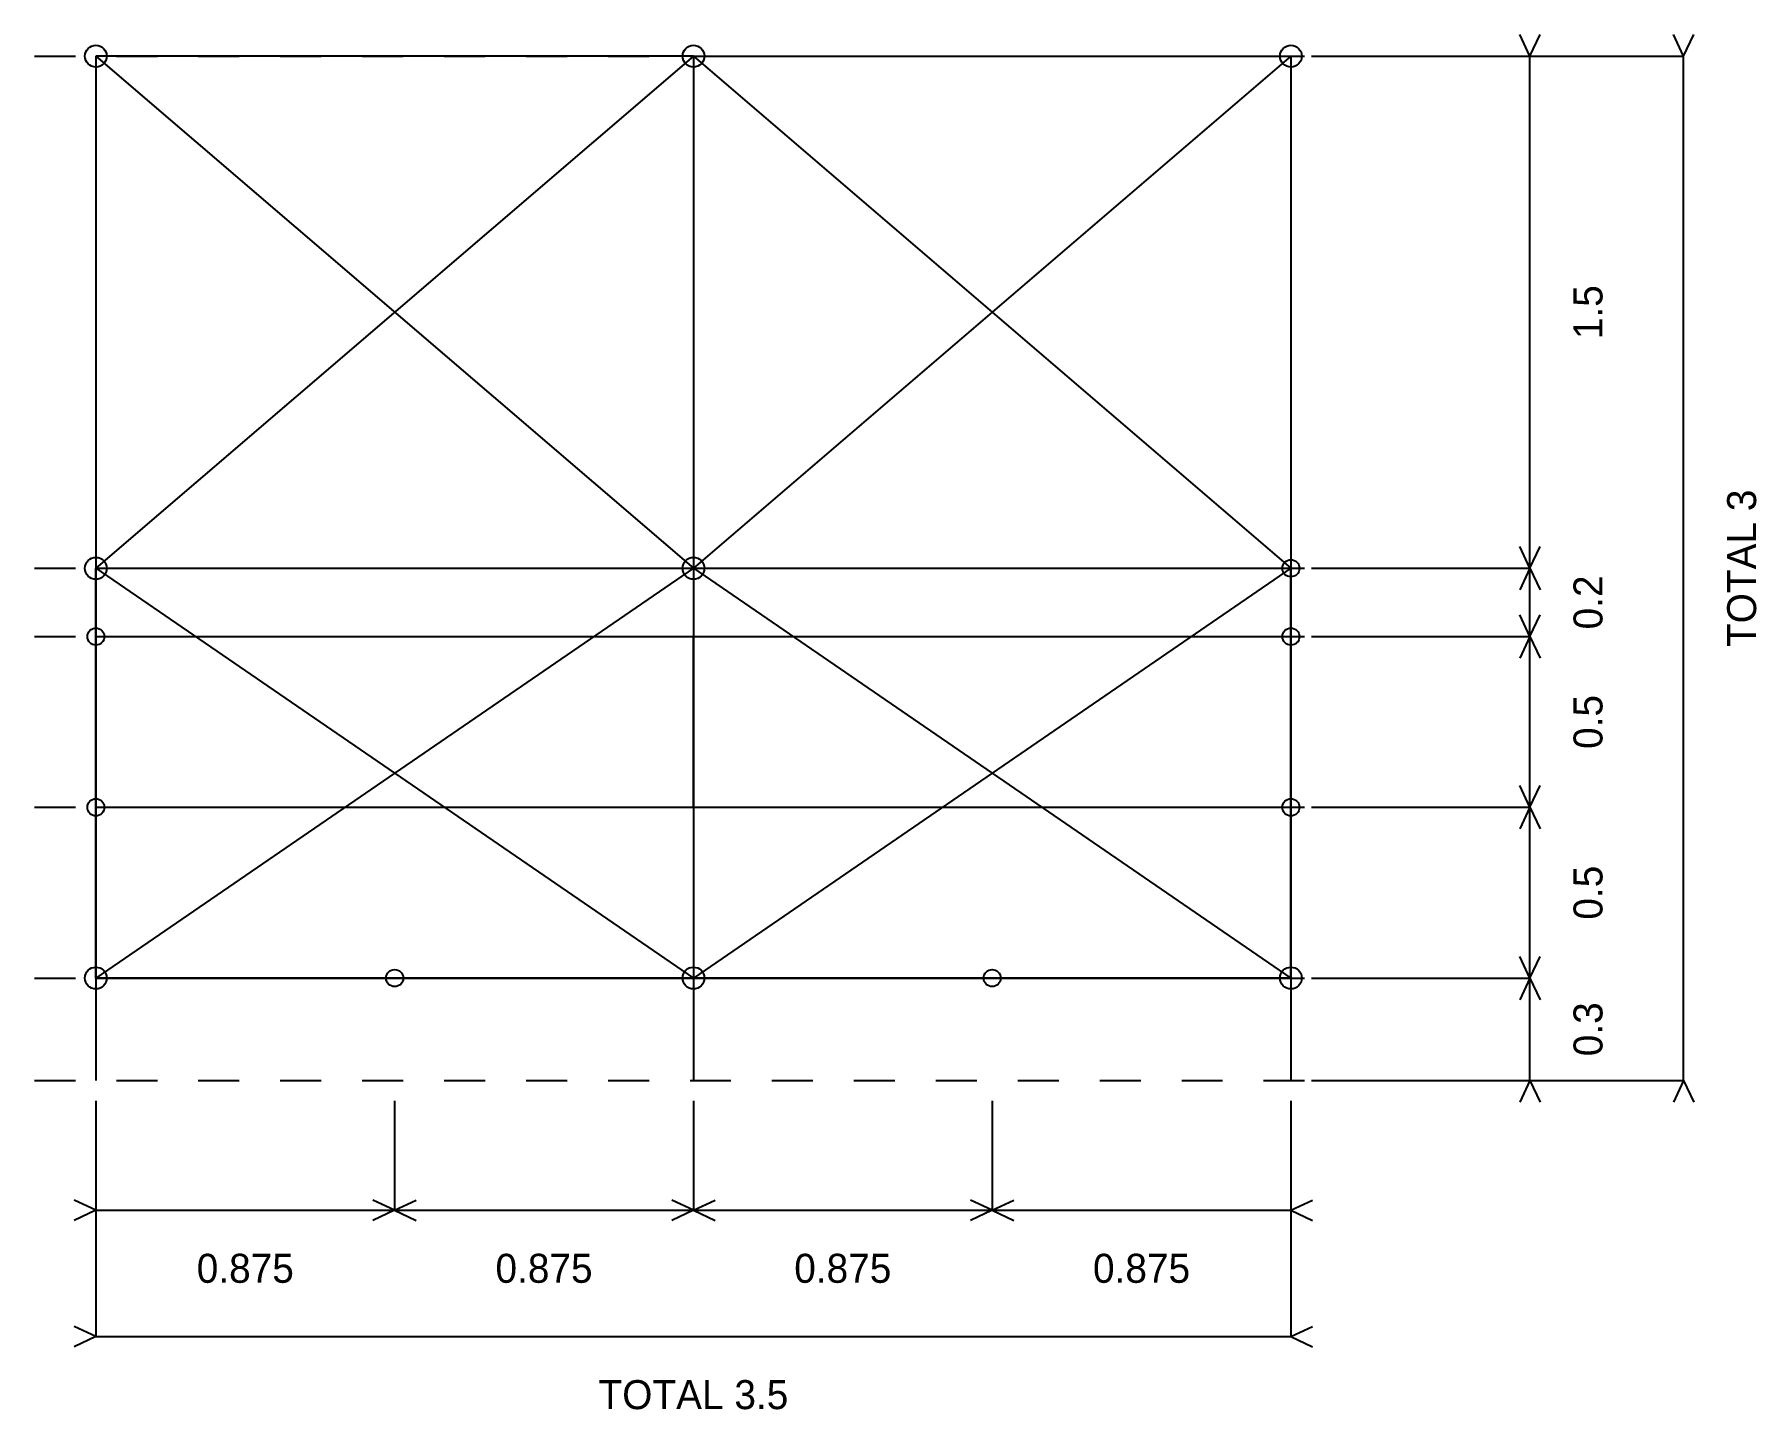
# Model space of a CAD drawing. Header units: millimetres. Extents: x -2664 to 2380, y -2035 to 1992.
import ezdxf
from ezdxf.enums import TextEntityAlignment as Align

# ---------------------------------------------------------------- set-up
doc = ezdxf.new("R2010")
doc.units = ezdxf.units.MM
doc.linetypes.add('DASHED', pattern=[240, 120, -120])
for name, color, linetype in [('DIMENSION', 1, 'CONTINUOUS'), ('LEVEL_GUIDE', 1, 'DASHED'), ('PIPE_ENDS', 5, 'CONTINUOUS'), ('PIPES', 5, 'CONTINUOUS')]:
    doc.layers.add(name, color=color, linetype=linetype)

msp = doc.modelspace()

# ---------------------------------------------------------------- linework, layer by layer
at = {"layer": 'DIMENSION'}
for p, q in [((1716.38, 1928.284727), (1686.796722, 1991.726273)), ((1716.38, 1928.284727), (1745.963278, 1991.726273)), ((2166.38, 1928.284727), (2136.796722, 1991.726273)), ((2166.38, 1928.284727), (2195.963278, 1991.726273)), ((1076.38, 1928.284727), (1716.38, 1928.284727)), ((1076.38, 1928.284727), (2166.38, 1928.284727)), ((1716.38, 428.274727), (1716.38, 1928.284727)), ((2166.38, -1071.725273), (2166.38, 1928.284727)), ((1716.38, 428.274727), (1686.796722, 491.716273)), ((1716.38, 428.274727), (1745.963278, 491.716273)), ((1076.38, 428.274727), (1716.38, 428.274727)), ((1076.38, 428.274727), (1716.38, 428.274727)), ((1716.38, 428.274727), (1686.796722, 364.833182)), ((1716.38, 228.274727), (1716.38, 428.274727)), ((1716.38, 428.274727), (1745.963278, 364.833182)), ((1716.38, 228.274727), (1686.796722, 291.716273)), ((1716.38, 228.274727), (1745.963278, 291.716273)), ((1076.38, 228.274727), (1716.38, 228.274727)), ((1076.38, 228.274727), (1716.38, 228.274727)), ((1716.38, 228.274727), (1686.796722, 164.833182)), ((1716.38, -271.725273), (1716.38, 228.274727)), ((1716.38, 228.274727), (1745.963278, 164.833182)), ((1716.38, -271.725273), (1686.796722, -208.283727)), ((1716.38, -271.725273), (1745.963278, -208.283727)), ((1076.38, -271.725273), (1716.38, -271.725273)), ((1076.38, -271.725273), (1716.38, -271.725273)), ((1716.38, -271.725273), (1686.796722, -335.166818)), ((1716.38, -771.725273), (1716.38, -271.725273)), ((1716.38, -271.725273), (1745.963278, -335.166818)), ((1716.38, -771.725273), (1686.796722, -708.283727)), ((1716.38, -771.725273), (1745.963278, -708.283727)), ((1076.38, -771.725273), (1716.38, -771.725273)), ((1076.38, -771.725273), (1716.38, -771.725273)), ((1716.38, -771.725273), (1686.796722, -835.166818)), ((1716.38, -1071.725273), (1716.38, -771.725273)), ((1716.38, -771.725273), (1745.963278, -835.166818)), ((1076.38, -1071.725273), (1716.38, -1071.725273)), ((1076.38, -1071.725273), (2166.38, -1071.725273)), ((1716.38, -1071.725273), (1686.796722, -1135.166818)), ((1716.38, -1071.725273), (1745.963278, -1135.166818)), ((2166.38, -1071.725273), (2136.796722, -1135.166818)), ((2166.38, -1071.725273), (2195.963278, -1135.166818)), ((-2483.63, -1131.726273), (-2483.63, -1451.726273)), ((-2483.63, -1131.726273), (-2483.63, -1821.726273)), ((-1608.63, -1131.726273), (-1608.63, -1451.726273)), ((-1608.63, -1131.726273), (-1608.63, -1451.726273)), ((-733.63, -1131.726273), (-733.63, -1451.726273)), ((-733.63, -1131.726273), (-733.63, -1451.726273)), ((141.38, -1131.726273), (141.38, -1451.726273)), ((141.38, -1131.726273), (141.38, -1451.726273)), ((1016.38, -1131.726273), (1016.38, -1451.726273)), ((1016.38, -1131.726273), (1016.38, -1821.726273)), ((-2483.63, -1451.726273), (-2547.071545, -1422.142994)), ((-2483.63, -1451.726273), (-2547.071545, -1481.309551)), ((-2483.63, -1451.726273), (-1608.63, -1451.726273)), ((-1608.63, -1451.726273), (-1672.071545, -1422.142994)), ((-1608.63, -1451.726273), (-1672.071545, -1481.309551)), ((-1608.63, -1451.726273), (-1545.188455, -1422.142994)), ((-1608.63, -1451.726273), (-1545.188455, -1481.309551)), ((-1608.63, -1451.726273), (-733.63, -1451.726273)), ((-733.63, -1451.726273), (-797.071545, -1422.142994)), ((-733.63, -1451.726273), (-797.071545, -1481.309551)), ((-733.63, -1451.726273), (-670.188455, -1422.142994)), ((-733.63, -1451.726273), (-670.188455, -1481.309551)), ((-733.63, -1451.726273), (141.38, -1451.726273)), ((141.38, -1451.726273), (77.938455, -1422.142994)), ((141.38, -1451.726273), (77.938455, -1481.309551)), ((141.38, -1451.726273), (204.821545, -1422.142994)), ((141.38, -1451.726273), (204.821545, -1481.309551)), ((141.38, -1451.726273), (1016.38, -1451.726273)), ((1016.38, -1451.726273), (1079.821545, -1422.142994)), ((1016.38, -1451.726273), (1079.821545, -1481.309551)), ((-2483.63, -1821.726273), (-2547.071545, -1792.142994)), ((1016.38, -1821.726273), (1079.821545, -1792.142994)), ((-2483.63, -1821.726273), (-2547.071545, -1851.309551)), ((-2483.63, -1821.726273), (1016.38, -1821.726273)), ((1016.38, -1821.726273), (1079.821545, -1851.309551))]:
    msp.add_line(p, q, dxfattribs=at)
at = {"layer": 'LEVEL_GUIDE', "linetype": 'DASHED'}
for p, q in [((-2663.63, 1928.284727), (1196.38, 1928.284727)), ((-2663.63, 428.274727), (1196.38, 428.274727)), ((-2663.63, 228.274727), (1196.38, 228.274727)), ((-2663.63, -271.725273), (1196.38, -271.725273)), ((-2663.63, -771.725273), (1196.38, -771.725273)), ((-2663.63, -1071.725273), (1196.38, -1071.725273))]:
    msp.add_line(p, q, dxfattribs=at)
at = {"layer": 'PIPE_ENDS'}
for centre, radius in [((-2483.63, 1928.274727), 32), ((-733.63, 1928.274727), 32), ((1016.37, 1928.274727), 32), ((-2483.63, 428.274727), 32), ((-733.63, 428.274727), 32), ((1016.37, 428.274727), 25), ((-2483.63, 228.274727), 25), ((1016.37, 228.274727), 25), ((-2483.63, -271.725273), 25), ((1016.37, -271.725273), 25), ((-2483.63, -771.725273), 32), ((-1608.63, -771.725273), 25), ((-733.63, -771.725273), 32), ((141.37, -771.725273), 25), ((1016.37, -771.725273), 32)]:
    msp.add_circle(centre, radius, dxfattribs=at)
at = {"layer": 'PIPES'}
for p, q in [((-2483.63, 1928.284727), (-2483.63, 428.274727)), ((-733.63, 1928.284727), (-2483.63, 1928.284727)), ((-2483.63, 1928.284727), (-2483.63, 228.274727)), ((-2483.63, 1928.284727), (-733.63, 428.274727)), ((-733.63, 1928.284727), (-2483.63, 428.274727)), ((-733.63, 1928.284727), (-733.63, 428.274727)), ((-733.63, 1928.284727), (1016.38, 1928.284727)), ((-733.63, 1928.284727), (1016.38, 428.274727)), ((1016.38, 1928.284727), (-733.63, 428.274727)), ((1016.38, 1928.284727), (1016.38, 428.274727)), ((1016.38, 1928.284727), (1016.38, 228.274727)), ((-2483.63, 428.274727), (-2483.63, -771.725273)), ((-2483.63, 428.274727), (-733.63, 428.274727)), ((-2483.63, 228.274727), (-2483.63, 428.274727)), ((-733.63, 428.274727), (-2483.63, -771.725273)), ((-2483.63, 428.274727), (-733.63, -771.725273)), ((-733.63, 428.274727), (-733.63, -771.725273)), ((-733.63, 428.274727), (1016.38, 428.274727)), ((1016.38, 428.274727), (-733.63, -771.725273)), ((-733.63, 428.274727), (1016.38, -771.725273)), ((1016.38, 428.274727), (1016.38, -771.725273)), ((1016.38, 228.274727), (1016.38, 428.274727)), ((-2483.63, -271.724273), (-2483.63, 228.274727)), ((-2483.63, 228.274727), (-733.63, 228.274727)), ((-733.63, 228.274727), (1016.38, 228.274727)), ((-733.63, -271.724273), (-733.63, 228.274727)), ((1016.38, -271.724273), (1016.38, 228.274727)), ((-2483.63, -771.725273), (-2483.63, -271.724273)), ((-2483.63, -271.724273), (-733.63, -271.724273)), ((-733.63, -271.724273), (1016.38, -271.724273)), ((-733.63, -271.724273), (-733.63, -771.725273)), ((1016.38, -771.725273), (1016.38, -271.724273)), ((-2483.63, -771.725273), (-1608.628, -771.725273)), ((-733.63, -771.725273), (-2483.63, -771.725273)), ((-2483.63, -771.725273), (-2483.63, -1071.726273)), ((-1608.628, -771.725273), (-733.63, -771.725273)), ((1016.38, -771.725273), (-733.63, -771.725273)), ((-733.63, -771.725273), (-733.63, -1071.726273)), ((-733.63, -771.725273), (141.38, -771.725273)), ((141.38, -771.725273), (1016.38, -771.725273)), ((1016.38, -771.725273), (1016.38, -1071.726273))]:
    msp.add_line(p, q, dxfattribs=at)

# ---------------------------------------------------------------- texts
at = {"layer": 'DIMENSION'}
for s, p in [('1.5', (1886.38, 1178.279727)), ('TOTAL 3', (2336.38, 428.279727)), ('0.2', (1886.38, 328.274727)), ('0.5', (1886.38, -21.725273)), ('0.5', (1886.38, -521.725273)), ('0.3', (1886.38, -921.725273))]:
    msp.add_text(s, height=85, rotation=90, dxfattribs=at).set_placement(p, align=Align.MIDDLE_CENTER)
for s, p in [('0.875', (-2046.13, -1621.726273)), ('0.875', (-1171.13, -1621.726273)), ('0.875', (-296.125, -1621.726273)), ('0.875', (578.88, -1621.726273)), ('TOTAL 3.5', (-733.625, -1991.726273))]:
    msp.add_text(s, height=85, dxfattribs=at).set_placement(p, align=Align.MIDDLE_CENTER)

doc.saveas('drawing.dxf')
